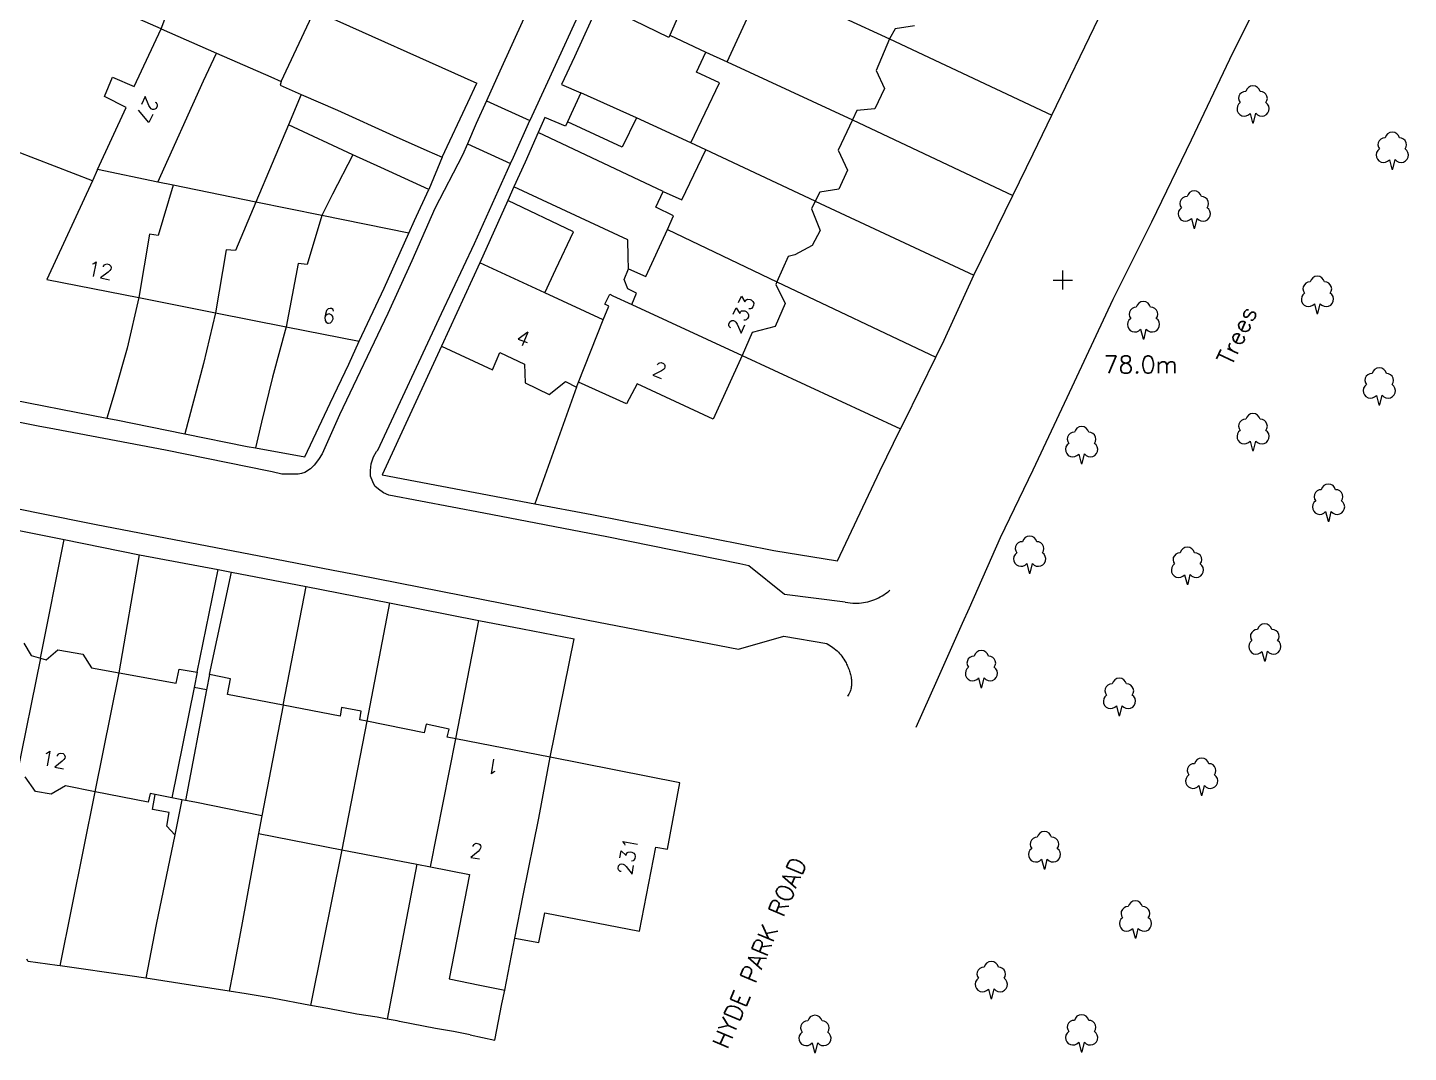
# Model space of a CAD drawing. Extents: x 427500 to 429848, y 434500 to 436505.
# Drawn here: x 428773.8 to 428885.4, y 435235.6 to 435318.5 of the extents above; entities that cross this region are included whole.
import ezdxf

# ---------------------------------------------------------------- set-up
doc = ezdxf.new("R2010")
doc.units = 0
doc.layers.add('LPTIP_Ex_Base', color=8, linetype='Continuous')
doc.styles.add('MtXpl_Romans', font='romans__.ttf')

msp = doc.modelspace()

# ---------------------------------------------------------------- linework, layer by layer
at = {"layer": 'LPTIP_Ex_Base', "color": 251, "true_color": 0x636466}
for p, q in [((428871, 435315.9), (428874.85, 435323.7)), ((428784.65, 435318.35), (428774.14, 435322.98)), ((428833.39, 435322.22), (428843.5, 435317.55)), ((428827.2, 435321.15), (428825.74, 435317.85)), ((428818.9, 435320.7), (428815.85, 435314.05)), ((428820, 435320.4), (428818.03, 435316.09)), ((428825.65, 435317.65), (428820, 435320.4)), ((428830.37, 435315.7), (428832.65, 435320.6)), ((428784.65, 435318.35), (428784.95, 435319.15)), ((428794.35, 435314.1), (428797.02, 435319.84)), ((428797.02, 435319.84), (428810.16, 435313.97)), ((428813.95, 435319.2), (428812, 435314.95)), ((428856.6, 435311.37), (428860.4, 435319.25)), ((428782.45, 435313.7), (428784.65, 435318.35)), ((428784.65, 435318.35), (428789.11, 435316.4)), ((428825.74, 435317.85), (428825.65, 435317.65)), ((428825.74, 435317.85), (428828.64, 435316.48)), ((428843.95, 435318.35), (428843.5, 435317.55)), ((428845.5, 435318.6), (428843.95, 435318.35)), ((428843.5, 435317.55), (428842.4, 435315)), ((428843.5, 435317.55), (428856.6, 435311.37)), ((428788.05, 435314.15), (428789.11, 435316.4)), ((428789.11, 435316.4), (428793.51, 435314.47)), ((428818.03, 435316.09), (428817, 435313.85)), ((428827.9, 435314.85), (428828.64, 435316.48)), ((428828.64, 435316.48), (428830.37, 435315.7)), ((428830.37, 435315.7), (428840.5, 435311)), ((428867.9, 435309.4), (428871, 435315.9)), ((428780.05, 435312.9), (428780.7, 435314.45)), ((428780.7, 435314.45), (428782.45, 435313.7)), ((428793.51, 435314.47), (428794.35, 435314.1)), ((428812, 435314.95), (428810.92, 435312.54)), ((428829.75, 435314), (428827.9, 435314.85)), ((428842.4, 435315), (428843.1, 435313.55)), ((428784.36, 435305.97), (428788.05, 435314.15)), ((428794.35, 435314.1), (428794.25, 435313.8)), ((428794.25, 435313.8), (428795.96, 435313.06)), ((428809.43, 435312.41), (428810.16, 435313.97)), ((428815.85, 435314.05), (428814.44, 435310.94)), ((428817, 435313.85), (428818.55, 435313.2)), ((428827.45, 435309.15), (428829.75, 435314)), ((428843.1, 435313.55), (428842.3, 435311.9)), ((428781.8, 435312), (428780.05, 435312.9)), ((428795.96, 435313.06), (428794.92, 435310.59)), ((428795.96, 435313.06), (428798.9, 435311.8)), ((428807.35, 435308), (428809.43, 435312.41)), ((428810.92, 435312.54), (428810.1, 435310.7)), ((428810.92, 435312.54), (428814.44, 435310.94)), ((428818.55, 435313.2), (428817.46, 435310.85)), ((428823.04, 435311.17), (428818.55, 435313.2)), ((428779.49, 435306.98), (428781.8, 435312)), ((428798.9, 435311.8), (428803.4, 435309.75)), ((428815.65, 435311.2), (428815.11, 435309.99)), ((428817.3, 435310.5), (428815.65, 435311.2)), ((428823.04, 435311.17), (428821.9, 435308.8)), ((428827.45, 435309.15), (428823.04, 435311.17)), ((428840.85, 435311.75), (428840.5, 435311)), ((428842.3, 435311.9), (428840.85, 435311.75)), ((428855.1, 435308.25), (428856.6, 435311.37)), ((428779.08, 435306.08), (428768.3, 435310.25)), ((428794.92, 435310.59), (428792.29, 435304.36)), ((428800.12, 435308.19), (428794.92, 435310.59)), ((428810.1, 435310.7), (428809.39, 435309.06)), ((428813.1, 435308), (428814.44, 435310.94)), ((428815.11, 435309.99), (428814.04, 435307.59)), ((428825.2, 435305.2), (428815.11, 435309.99)), ((428817.46, 435310.85), (428817.3, 435310.5)), ((428821.9, 435308.8), (428817.46, 435310.85)), ((428840.5, 435311), (428839.35, 435308.55)), ((428840.5, 435311), (428853.46, 435304.9)), ((428803.4, 435309.75), (428806.12, 435308.54)), ((428809.39, 435309.06), (428809, 435308.15)), ((428809.39, 435309.06), (428812.87, 435307.48)), ((428828.64, 435308.59), (428827.45, 435309.15)), ((428864.7, 435302.75), (428867.9, 435309.4)), ((428800.12, 435308.19), (428798.49, 435305)), ((428802.38, 435307.16), (428800.12, 435308.19)), ((428806.12, 435308.54), (428807.35, 435308)), ((428807.35, 435308), (428806.27, 435305.37)), ((428809, 435308.15), (428806.75, 435303.85)), ((428812.87, 435307.48), (428813.1, 435308)), ((428826.7, 435304.55), (428828.64, 435308.59)), ((428837.48, 435304.43), (428828.64, 435308.59)), ((428839.35, 435308.55), (428840.1, 435306.95)), ((428853.46, 435304.9), (428855.1, 435308.25)), ((428779.49, 435306.98), (428779.08, 435306.08)), ((428784.36, 435305.97), (428779.49, 435306.98)), ((428806.27, 435305.37), (428802.38, 435307.16)), ((428809.95, 435301), (428812.87, 435307.48)), ((428814.04, 435307.59), (428813.15, 435305.6)), ((428840.1, 435306.95), (428839.4, 435305.4)), ((428779.08, 435306.08), (428775.4, 435298.1)), ((428785.61, 435305.72), (428784.36, 435305.97)), ((428785.61, 435305.72), (428784.4, 435301.65)), ((428792.29, 435304.36), (428785.61, 435305.72)), ((428813.15, 435305.6), (428812.65, 435304.48)), ((428822.35, 435301.3), (428813.15, 435305.6)), ((428792.29, 435304.36), (428790.65, 435300.45)), ((428797.61, 435303.28), (428792.29, 435304.36)), ((428798.49, 435305), (428797.61, 435303.28)), ((428805.1, 435302.87), (428806.27, 435305.37)), ((428812.65, 435304.48), (428810.4, 435299.45)), ((428817.95, 435301.95), (428812.65, 435304.48)), ((428824.6, 435303.95), (428825.2, 435305.2)), ((428825.2, 435305.2), (428826.7, 435304.55)), ((428837.48, 435304.43), (428837.2, 435303.8)), ((428837.85, 435305.15), (428837.48, 435304.43)), ((428837.48, 435304.43), (428850.3, 435298.45)), ((428839.4, 435305.4), (428837.85, 435305.15)), ((428850.3, 435298.45), (428853.46, 435304.9)), ((428797.61, 435303.28), (428796.45, 435299.3)), ((428804.65, 435301.85), (428797.61, 435303.28)), ((428806.75, 435303.85), (428804.9, 435299.6)), ((428826.05, 435303.25), (428824.6, 435303.95)), ((428825.54, 435302.13), (428826.05, 435303.25)), ((428837.2, 435303.8), (428837.9, 435302.05)), ((428804.65, 435301.85), (428805.1, 435302.87)), ((428823.8, 435298.35), (428825.54, 435302.13)), ((428825.54, 435302.13), (428834.4, 435297.92)), ((428861.55, 435296.5), (428864.7, 435302.75)), ((428783.7, 435301.75), (428782.84, 435296.63)), ((428784.4, 435301.65), (428783.7, 435301.75)), ((428802.65, 435297.4), (428804.65, 435301.85)), ((428807.3, 435295.35), (428809.95, 435301)), ((428816.53, 435298.93), (428817.95, 435301.95)), ((428822.38, 435299.93), (428822.35, 435301.3)), ((428837.9, 435302.05), (428837.25, 435300.85)), ((428789.9, 435300.5), (428789.04, 435295.4)), ((428790.65, 435300.45), (428789.9, 435300.5)), ((428822.4, 435298.95), (428822.38, 435299.93)), ((428835.3, 435299.95), (428834.4, 435297.92)), ((428835.85, 435300.1), (428835.3, 435299.95)), ((428837.25, 435300.85), (428835.85, 435300.1)), ((428795.7, 435299.4), (428794.74, 435294.27)), ((428796.45, 435299.3), (428795.7, 435299.4)), ((428804.9, 435299.6), (428802.95, 435295.35)), ((428810.4, 435299.45), (428807.3, 435292.7)), ((428815.64, 435297.03), (428810.4, 435299.45)), ((428815.64, 435297.03), (428816.53, 435298.93)), ((428822.05, 435298.1), (428822.4, 435298.95)), ((428822.4, 435298.95), (428823.8, 435298.35)), ((428775.4, 435298.1), (428782.84, 435296.63)), ((428822.35, 435297.35), (428822.05, 435298.1)), ((428834.4, 435297.92), (428834.3, 435297.7)), ((428834.3, 435297.7), (428835.05, 435296.15)), ((428834.4, 435297.92), (428847.23, 435291.83)), ((428847.9, 435293.2), (428850.3, 435298.45)), ((428782.84, 435296.63), (428781.9, 435292.55)), ((428782.84, 435296.63), (428789.04, 435295.4)), ((428800.65, 435293.1), (428802.65, 435297.4)), ((428820.36, 435294.84), (428815.64, 435297.03)), ((428820.5, 435296.1), (428820.9, 435296.9)), ((428820.9, 435296.9), (428821.13, 435296.79)), ((428821.13, 435296.79), (428822.66, 435296.08)), ((428823.05, 435297), (428822.35, 435297.35)), ((428822.66, 435296.08), (428823.05, 435297)), ((428789.04, 435295.4), (428788.05, 435291.3)), ((428789.04, 435295.4), (428794.74, 435294.27)), ((428820.36, 435294.84), (428820.8, 435295.95)), ((428820.8, 435295.95), (428820.5, 435296.1)), ((428822.66, 435296.08), (428831.58, 435291.96)), ((428835.05, 435296.15), (428834.25, 435294.3)), ((428857.85, 435288.55), (428861.55, 435296.5)), ((428794.74, 435294.27), (428793.65, 435290.2)), ((428794.74, 435294.27), (428800.65, 435293.1)), ((428802.95, 435295.35), (428799.05, 435287.15)), ((428802.15, 435284.3), (428807.3, 435295.35)), ((428818.37, 435289.81), (428820.36, 435294.84)), ((428834.25, 435294.3), (428832.4, 435293.8)), ((428832.4, 435293.8), (428831.58, 435291.96)), ((428847.23, 435291.83), (428847.9, 435293.2)), ((428781.9, 435292.55), (428780.85, 435288.85)), ((428799.8, 435291.25), (428800.65, 435293.1)), ((428807.3, 435292.7), (428802.5, 435282.3)), ((428807.3, 435292.7), (428811.4, 435290.8)), ((428811.4, 435290.8), (428812, 435292.2)), ((428812, 435292.2), (428814, 435291.25)), ((428788.05, 435291.3), (428786.56, 435285.62)), ((428798.3, 435288.1), (428799.8, 435291.25)), ((428814, 435291.25), (428814.05, 435289.75)), ((428831.58, 435291.96), (428829.25, 435286.8)), ((428831.58, 435291.96), (428844.39, 435286.02)), ((428844.7, 435286.65), (428847.23, 435291.83)), ((428793.65, 435290.2), (428792.75, 435286.55)), ((428816, 435288.8), (428817.3, 435289.85)), ((428817.3, 435289.85), (428818.2, 435289.38)), ((428818.2, 435289.38), (428818.37, 435289.81)), ((428822.25, 435288.05), (428818.37, 435289.81)), ((428770.1, 435288.85), (428780.26, 435286.89)), ((428780.85, 435288.85), (428780.26, 435286.89)), ((428814.05, 435289.75), (428816, 435288.8)), ((428818.2, 435289.38), (428814.84, 435279.97)), ((428823.1, 435289.65), (428822.25, 435288.05)), ((428829.25, 435286.8), (428823.1, 435289.65)), ((428796.25, 435283.75), (428798.3, 435288.1)), ((428855.1, 435282.7), (428857.85, 435288.55)), ((428774.7, 435286.25), (428772.28, 435286.73)), ((428780.26, 435286.89), (428781, 435286.75)), ((428781, 435286.75), (428786.56, 435285.62)), ((428792.75, 435286.55), (428792.25, 435284.48)), ((428799.05, 435287.15), (428797.65, 435284)), ((428844.39, 435286.02), (428844.7, 435286.65)), ((428776.01, 435286), (428774.7, 435286.25)), ((428785, 435284.3), (428776.01, 435286)), ((428786.56, 435285.62), (428791.6, 435284.6)), ((428842.7, 435282.6), (428844.39, 435286.02)), ((428793.35, 435282.6), (428785, 435284.3)), ((428791.6, 435284.6), (428792.25, 435284.48)), ((428792.25, 435284.48), (428796.25, 435283.75)), ((428802.05, 435284.2), (428802.15, 435284.3)), ((428797.35, 435283.55), (428797, 435283.1)), ((428797.65, 435284), (428797.35, 435283.55)), ((428801.55, 435282.65), (428801.6, 435283.2)), ((428801.6, 435283.2), (428801.8, 435283.75)), ((428801.8, 435283.75), (428802.05, 435284.2)), ((428793.6, 435282.55), (428793.35, 435282.6)), ((428794.4, 435282.35), (428793.6, 435282.55)), ((428795.7, 435282.35), (428794.4, 435282.35)), ((428795.97, 435282.42), (428795.7, 435282.35)), ((428796.25, 435282.5), (428795.97, 435282.42)), ((428796.7, 435282.8), (428796.25, 435282.5)), ((428797, 435283.1), (428796.7, 435282.8)), ((428801.55, 435282.2), (428801.55, 435282.65)), ((428801.75, 435281.75), (428801.55, 435282.2)), ((428802.5, 435282.3), (428814.84, 435279.97)), ((428839.3, 435275.35), (428842.7, 435282.6)), ((428852.45, 435277.25), (428855.1, 435282.7)), ((428801.9, 435281.4), (428801.75, 435281.75)), ((428802.2, 435281.15), (428801.9, 435281.4)), ((428802.6, 435280.85), (428802.2, 435281.15)), ((428770.98, 435279.98), (428774.71, 435279.24)), ((428803.05, 435280.65), (428802.6, 435280.85)), ((428810.7, 435279.2), (428803.05, 435280.65)), ((428814.84, 435279.97), (428819.45, 435279.1)), ((428774.71, 435279.24), (428779.4, 435278.3)), ((428820.65, 435277.3), (428810.7, 435279.2)), ((428819.45, 435279.1), (428834.15, 435276.2)), ((428770.54, 435278.32), (428776.8, 435277.07)), ((428779.4, 435278.3), (428794.67, 435275.35)), ((428774.88, 435267.49), (428776.8, 435277.07)), ((428776.8, 435277.07), (428782.9, 435275.85)), ((428831.4, 435275.1), (428820.65, 435277.3)), ((428849.95, 435271.55), (428852.45, 435277.25)), ((428781.26, 435266.29), (428782.9, 435275.85)), ((428782.9, 435275.85), (428789.25, 435274.64)), ((428794.67, 435275.35), (428798.55, 435274.6)), ((428834.15, 435276.2), (428839.3, 435275.35)), ((428787.55, 435266.35), (428789.25, 435274.64)), ((428788.55, 435266.15), (428790.32, 435274.43)), ((428789.25, 435274.64), (428790.32, 435274.43)), ((428790.32, 435274.43), (428796.37, 435273.27)), ((428798.55, 435274.6), (428800.4, 435274.24)), ((428800.4, 435274.24), (428819.15, 435270.55)), ((428832.12, 435274.96), (428831.4, 435275.1)), ((428835.02, 435272.62), (428832.12, 435274.96)), ((428794.5, 435263.69), (428796.37, 435273.27)), ((428796.37, 435273.27), (428803.1, 435271.95)), ((428839.92, 435272.02), (428835.02, 435272.62)), ((428839.92, 435272.02), (428840.54, 435271.94)), ((428841.05, 435271.94), (428841.22, 435271.96)), ((428841.22, 435271.96), (428841.39, 435271.98)), ((428841.39, 435271.98), (428841.56, 435272.01)), ((428841.56, 435272.01), (428841.73, 435272.05)), ((428841.73, 435272.05), (428841.89, 435272.09)), ((428841.89, 435272.09), (428842.06, 435272.14)), ((428842.06, 435272.14), (428842.22, 435272.19)), ((428842.22, 435272.19), (428842.43, 435272.28)), ((428842.43, 435272.28), (428842.59, 435272.35)), ((428842.59, 435272.35), (428842.74, 435272.43)), ((428842.74, 435272.43), (428842.89, 435272.51)), ((428842.89, 435272.51), (428843.03, 435272.61)), ((428843.03, 435272.61), (428843.17, 435272.7)), ((428843.17, 435272.7), (428843.31, 435272.8)), ((428843.31, 435272.8), (428843.44, 435272.91)), ((428843.44, 435272.91), (428843.51, 435272.98)), ((428803.1, 435271.95), (428801.25, 435262.39)), ((428803.1, 435271.95), (428810.3, 435270.54)), ((428840.54, 435271.94), (428840.71, 435271.93)), ((428840.71, 435271.93), (428840.88, 435271.93)), ((428840.88, 435271.93), (428841.05, 435271.94)), ((428849.4, 435270.32), (428849.95, 435271.55)), ((428808.45, 435260.96), (428810.3, 435270.54)), ((428810.3, 435270.54), (428813.85, 435269.85)), ((428813.85, 435269.85), (428818, 435269.05)), ((428819.15, 435270.55), (428831.29, 435268.22)), ((428847.35, 435265.7), (428849.4, 435270.32)), ((428773.55, 435268.7), (428774.15, 435267.7)), ((428816.07, 435259.48), (428818, 435269.05)), ((428831.29, 435268.22), (428834.95, 435269.25)), ((428834.95, 435269.25), (428838.42, 435268.66)), ((428838.42, 435268.66), (428838.54, 435268.6)), ((428774.15, 435267.7), (428774.88, 435267.49)), ((428775.35, 435267.35), (428776.3, 435268.15)), ((428776.3, 435268.15), (428778.3, 435267.8)), ((428778.3, 435267.8), (428779, 435266.7)), ((428838.54, 435268.6), (428838.55, 435268.59)), ((428838.55, 435268.59), (428838.68, 435268.52)), ((428838.68, 435268.52), (428838.8, 435268.44)), ((428838.8, 435268.44), (428838.92, 435268.35)), ((428838.92, 435268.35), (428839.03, 435268.27)), ((428839.03, 435268.27), (428839.15, 435268.17)), ((428839.15, 435268.17), (428839.25, 435268.07)), ((428839.25, 435268.07), (428839.36, 435267.97)), ((428839.36, 435267.97), (428839.46, 435267.86)), ((428839.46, 435267.86), (428839.55, 435267.75)), ((428839.55, 435267.75), (428839.64, 435267.64)), ((428839.64, 435267.64), (428839.73, 435267.52)), ((428839.73, 435267.52), (428839.81, 435267.4)), ((428774.88, 435267.49), (428772.98, 435258.05)), ((428774.88, 435267.49), (428775.35, 435267.35)), ((428779, 435266.7), (428781.26, 435266.29)), ((428785.85, 435265.45), (428786.1, 435266.6)), ((428786.1, 435266.6), (428787.55, 435266.35)), ((428839.81, 435267.4), (428839.89, 435267.27)), ((428839.89, 435267.27), (428839.98, 435267.1)), ((428839.98, 435267.1), (428840.02, 435267.01)), ((428840.02, 435267.01), (428840.07, 435266.92)), ((428840.07, 435266.92), (428840.11, 435266.83)), ((428840.11, 435266.83), (428840.15, 435266.73)), ((428840.15, 435266.73), (428840.19, 435266.64)), ((428840.19, 435266.64), (428840.22, 435266.54)), ((428840.22, 435266.54), (428840.25, 435266.44)), ((428840.25, 435266.44), (428840.28, 435266.35)), ((428779.3, 435256.68), (428781.26, 435266.29)), ((428781.26, 435266.29), (428785.85, 435265.45)), ((428787.55, 435266.35), (428787.3, 435265.1)), ((428788.55, 435266.15), (428788.31, 435264.91)), ((428790.25, 435265.8), (428788.55, 435266.15)), ((428790, 435264.55), (428790.25, 435265.8)), ((428840.28, 435266.35), (428840.31, 435266.25)), ((428840.31, 435266.25), (428840.34, 435266.15)), ((428840.34, 435266.15), (428840.36, 435266.05)), ((428840.36, 435266.05), (428840.38, 435265.95)), ((428840.38, 435265.95), (428840.39, 435265.85)), ((428840.39, 435265.85), (428840.41, 435265.76)), ((428840.41, 435265.76), (428840.41, 435265.66)), ((428840.41, 435265.66), (428840.42, 435265.56)), ((428840.42, 435265.36), (428840.41, 435265.26)), ((428840.42, 435265.56), (428840.42, 435265.46)), ((428840.42, 435265.46), (428840.42, 435265.36)), ((428845.65, 435261.9), (428847.35, 435265.7)), ((428787.3, 435265.1), (428785.5, 435256.2)), ((428788.31, 435264.91), (428786.61, 435255.98)), ((428788.31, 435264.91), (428787.3, 435265.1)), ((428794.5, 435263.69), (428790, 435264.55)), ((428840.16, 435264.49), (428840.11, 435264.41)), ((428840.11, 435264.41), (428840.11, 435264.4)), ((428840.21, 435264.58), (428840.16, 435264.49)), ((428840.25, 435264.67), (428840.21, 435264.58)), ((428840.3, 435264.79), (428840.25, 435264.67)), ((428840.33, 435264.88), (428840.3, 435264.79)), ((428840.36, 435264.97), (428840.33, 435264.88)), ((428840.38, 435265.07), (428840.36, 435264.97)), ((428840.4, 435265.17), (428840.38, 435265.07)), ((428840.41, 435265.26), (428840.4, 435265.17)), ((428794.5, 435263.69), (428792.78, 435254.74)), ((428799.1, 435262.8), (428794.5, 435263.69)), ((428799.2, 435263.5), (428799.1, 435262.8)), ((428800.8, 435263.2), (428799.2, 435263.5)), ((428800.7, 435262.5), (428800.8, 435263.2)), ((428801.25, 435262.39), (428799.25, 435251.99)), ((428801.25, 435262.39), (428800.7, 435262.5)), ((428805.9, 435261.45), (428801.25, 435262.39)), ((428806.05, 435262.15), (428805.9, 435261.45)), ((428807.9, 435261.75), (428806.05, 435262.15)), ((428806.39, 435250.61), (428808.45, 435260.96)), ((428807.75, 435261.1), (428807.9, 435261.75)), ((428808.45, 435260.96), (428807.75, 435261.1)), ((428816.07, 435259.48), (428808.45, 435260.96)), ((428815.15, 435254.55), (428816.07, 435259.48)), ((428826.55, 435257.4), (428816.07, 435259.48)), ((428774.5, 435256.7), (428773.65, 435257.9)), ((428775.75, 435256.5), (428774.5, 435256.7)), ((428776.9, 435257.15), (428775.75, 435256.5)), ((428776.49, 435242.61), (428779.3, 435256.68)), ((428779.3, 435256.68), (428776.9, 435257.15)), ((428783.6, 435255.85), (428779.3, 435256.68)), ((428783.75, 435256.55), (428783.6, 435255.85)), ((428784.15, 435256.47), (428783.75, 435256.55)), ((428783.95, 435255.25), (428784.15, 435256.47)), ((428785.5, 435256.2), (428784.15, 435256.47)), ((428825.55, 435252.05), (428826.55, 435257.4)), ((428785.3, 435255), (428783.95, 435255.25)), ((428786.31, 435256.04), (428785.5, 435256.2)), ((428786.31, 435256.04), (428785.75, 435253.2)), ((428786.61, 435255.98), (428786.31, 435256.04)), ((428787.35, 435255.83), (428786.61, 435255.98)), ((428792.78, 435254.74), (428787.35, 435255.83)), ((428785.1, 435253.9), (428785.3, 435255)), ((428792.78, 435254.74), (428792.5, 435253.3)), ((428813.9, 435248.3), (428815.15, 435254.55)), ((428785.75, 435253.2), (428784.25, 435245.95)), ((428785.75, 435253.2), (428785.1, 435253.9)), ((428792.5, 435253.3), (428791.13, 435245.8)), ((428792.5, 435253.3), (428799.25, 435251.99)), ((428799.25, 435251.99), (428797.68, 435244.23)), ((428799.25, 435251.99), (428805.29, 435250.82)), ((428823.3, 435245.4), (428824.6, 435252.2)), ((428824.6, 435252.2), (428825.55, 435252.05)), ((428805.29, 435250.82), (428802.89, 435238.3)), ((428805.29, 435250.82), (428806.39, 435250.61)), ((428806.39, 435250.61), (428809.55, 435250)), ((428809.55, 435250), (428807.9, 435241.55)), ((428813.22, 435244.85), (428813.9, 435248.3)), ((428815.15, 435244.5), (428815.65, 435246.9)), ((428815.65, 435246.9), (428823.3, 435245.4)), ((428784.25, 435245.95), (428783.4, 435241.6)), ((428791.13, 435245.8), (428790.42, 435242.06)), ((428797.68, 435244.23), (428796.7, 435239.41)), ((428812.4, 435240.65), (428813.22, 435244.85)), ((428813.22, 435244.85), (428815.15, 435244.5)), ((428773.9, 435242.95), (428773.8, 435243.15)), ((428776.25, 435242.65), (428773.9, 435242.95)), ((428776.49, 435242.61), (428776.25, 435242.65)), ((428782.1, 435241.8), (428776.49, 435242.61)), ((428790.42, 435242.06), (428790.14, 435240.56)), ((428783.4, 435241.6), (428782.1, 435241.8)), ((428787, 435241.05), (428783.4, 435241.6)), ((428790.14, 435240.56), (428787, 435241.05)), ((428807.9, 435241.55), (428810.4, 435241.05)), ((428810.4, 435241.05), (428812.4, 435240.65)), ((428791.5, 435240.35), (428790.14, 435240.56)), ((428793.6, 435240), (428791.5, 435240.35)), ((428796.7, 435239.41), (428793.6, 435240)), ((428812.18, 435239.55), (428812.4, 435240.65)), ((428798.1, 435239.15), (428796.7, 435239.41)), ((428800.45, 435238.7), (428798.1, 435239.15)), ((428802.1, 435238.45), (428800.45, 435238.7)), ((428811.6, 435236.59), (428812.18, 435239.55)), ((428802.89, 435238.3), (428802.1, 435238.45)), ((428803.7, 435238.15), (428802.89, 435238.3)), ((428803.9, 435238.11), (428803.7, 435238.15)), ((428806.8, 435237.55), (428803.9, 435238.11)), ((428808.25, 435237.3), (428806.8, 435237.55)), ((428809.62, 435237.03), (428808.25, 435237.3)), ((428809.62, 435237.03), (428811.6, 435236.59))]:
    msp.add_line(p, q, dxfattribs=at)
for points in [[(428871.83, 435312.4), (428871.69, 435312.27), (428871.6, 435312.11), (428871.57, 435311.92), (428871.59, 435311.74), (428871.67, 435311.57), (428871.79, 435311.43), (428871.96, 435311.34), (428872.14, 435311.31), (428872.32, 435311.33), (428872.49, 435311.41), (428872.63, 435311.53), (428872.63, 435311.53), (428872.83, 435310.76), (428872.91, 435310.76), (428873.09, 435311.54), (428873.09, 435311.54), (428873.23, 435311.41), (428873.4, 435311.33), (428873.59, 435311.31), (428873.77, 435311.34), (428873.94, 435311.43), (428874.06, 435311.57), (428874.14, 435311.74), (428874.17, 435311.93), (428874.13, 435312.11), (428874.04, 435312.28), (428873.9, 435312.4), (428873.99, 435312.56), (428874.02, 435312.74), (428873.99, 435312.91), (428873.91, 435313.08), (428873.78, 435313.2), (428873.62, 435313.28), (428873.44, 435313.3), (428873.44, 435313.3), (428873.36, 435313.48), (428873.23, 435313.63), (428873.06, 435313.73), (428872.86, 435313.76), (428872.66, 435313.73), (428872.49, 435313.63), (428872.36, 435313.48), (428872.28, 435313.3), (428872.1, 435313.28), (428871.94, 435313.2), (428871.81, 435313.07), (428871.72, 435312.91), (428871.7, 435312.73), (428871.74, 435312.55), (428871.83, 435312.4)], [(428883.08, 435308.65), (428882.94, 435308.52), (428882.85, 435308.36), (428882.82, 435308.17), (428882.84, 435307.99), (428882.92, 435307.82), (428883.04, 435307.68), (428883.21, 435307.59), (428883.39, 435307.56), (428883.57, 435307.58), (428883.74, 435307.66), (428883.88, 435307.78), (428883.88, 435307.78), (428884.08, 435307.01), (428884.16, 435307.01), (428884.34, 435307.79), (428884.34, 435307.79), (428884.48, 435307.66), (428884.65, 435307.58), (428884.84, 435307.56), (428885.02, 435307.59), (428885.19, 435307.68), (428885.31, 435307.82), (428885.39, 435307.99), (428885.42, 435308.18), (428885.38, 435308.36), (428885.29, 435308.53), (428885.15, 435308.65), (428885.24, 435308.81), (428885.27, 435308.99), (428885.24, 435309.16), (428885.16, 435309.33), (428885.03, 435309.45), (428884.87, 435309.53), (428884.69, 435309.55), (428884.69, 435309.55), (428884.61, 435309.73), (428884.48, 435309.88), (428884.31, 435309.98), (428884.11, 435310.01), (428883.91, 435309.98), (428883.74, 435309.88), (428883.61, 435309.73), (428883.53, 435309.55), (428883.35, 435309.53), (428883.19, 435309.45), (428883.06, 435309.32), (428882.97, 435309.16), (428882.95, 435308.98), (428882.99, 435308.8), (428883.08, 435308.65)], [(428867.08, 435303.9), (428866.94, 435303.77), (428866.85, 435303.61), (428866.82, 435303.42), (428866.84, 435303.24), (428866.92, 435303.07), (428867.04, 435302.93), (428867.21, 435302.84), (428867.39, 435302.81), (428867.57, 435302.83), (428867.74, 435302.91), (428867.88, 435303.03), (428867.88, 435303.03), (428868.08, 435302.26), (428868.16, 435302.26), (428868.34, 435303.04), (428868.34, 435303.04), (428868.48, 435302.91), (428868.65, 435302.83), (428868.84, 435302.81), (428869.02, 435302.84), (428869.19, 435302.93), (428869.31, 435303.07), (428869.39, 435303.24), (428869.42, 435303.43), (428869.38, 435303.61), (428869.29, 435303.78), (428869.15, 435303.9), (428869.24, 435304.06), (428869.27, 435304.24), (428869.24, 435304.41), (428869.16, 435304.58), (428869.03, 435304.7), (428868.87, 435304.78), (428868.69, 435304.8), (428868.69, 435304.8), (428868.61, 435304.98), (428868.48, 435305.13), (428868.31, 435305.23), (428868.11, 435305.26), (428867.91, 435305.23), (428867.74, 435305.13), (428867.61, 435304.98), (428867.53, 435304.8), (428867.35, 435304.78), (428867.19, 435304.7), (428867.06, 435304.57), (428866.97, 435304.41), (428866.95, 435304.23), (428866.99, 435304.05), (428867.08, 435303.9)], [(428857.5, 435297.28), (428857.5, 435298.83)], [(428856.72, 435298.05), (428858.28, 435298.05)], [(428877.03, 435297), (428876.89, 435296.87), (428876.8, 435296.71), (428876.77, 435296.52), (428876.79, 435296.34), (428876.87, 435296.17), (428876.99, 435296.03), (428877.16, 435295.94), (428877.34, 435295.91), (428877.52, 435295.93), (428877.69, 435296.01), (428877.83, 435296.13), (428877.83, 435296.14), (428878.03, 435295.36), (428878.11, 435295.36), (428878.29, 435296.14), (428878.29, 435296.14), (428878.43, 435296.01), (428878.6, 435295.93), (428878.78, 435295.91), (428878.97, 435295.94), (428879.14, 435296.03), (428879.26, 435296.17), (428879.34, 435296.34), (428879.37, 435296.53), (428879.33, 435296.71), (428879.24, 435296.88), (428879.1, 435297), (428879.19, 435297.16), (428879.22, 435297.34), (428879.19, 435297.52), (428879.11, 435297.67), (428878.98, 435297.8), (428878.82, 435297.88), (428878.64, 435297.9), (428878.64, 435297.9), (428878.56, 435298.08), (428878.43, 435298.23), (428878.26, 435298.33), (428878.06, 435298.36), (428877.86, 435298.33), (428877.69, 435298.23), (428877.56, 435298.08), (428877.48, 435297.9), (428877.3, 435297.88), (428877.14, 435297.8), (428877.01, 435297.67), (428876.92, 435297.51), (428876.9, 435297.33), (428876.94, 435297.15), (428877.03, 435297)], [(428862.98, 435294.95), (428862.84, 435294.82), (428862.75, 435294.66), (428862.72, 435294.47), (428862.74, 435294.29), (428862.82, 435294.12), (428862.94, 435293.98), (428863.11, 435293.89), (428863.29, 435293.86), (428863.47, 435293.88), (428863.64, 435293.96), (428863.78, 435294.08), (428863.78, 435294.09), (428863.98, 435293.31), (428864.06, 435293.31), (428864.24, 435294.09), (428864.24, 435294.09), (428864.38, 435293.96), (428864.55, 435293.88), (428864.73, 435293.86), (428864.92, 435293.89), (428865.09, 435293.98), (428865.21, 435294.12), (428865.29, 435294.29), (428865.32, 435294.48), (428865.28, 435294.66), (428865.19, 435294.83), (428865.05, 435294.95), (428865.14, 435295.11), (428865.17, 435295.29), (428865.14, 435295.47), (428865.06, 435295.62), (428864.93, 435295.75), (428864.77, 435295.83), (428864.59, 435295.85), (428864.59, 435295.85), (428864.51, 435296.03), (428864.38, 435296.18), (428864.21, 435296.28), (428864.01, 435296.31), (428863.81, 435296.28), (428863.64, 435296.18), (428863.51, 435296.03), (428863.43, 435295.85), (428863.25, 435295.83), (428863.09, 435295.75), (428862.96, 435295.62), (428862.88, 435295.46), (428862.85, 435295.28), (428862.89, 435295.1), (428862.98, 435294.95)], [(428882.03, 435289.6), (428881.89, 435289.47), (428881.8, 435289.31), (428881.77, 435289.12), (428881.79, 435288.94), (428881.87, 435288.77), (428881.99, 435288.63), (428882.16, 435288.54), (428882.34, 435288.51), (428882.52, 435288.53), (428882.69, 435288.61), (428882.83, 435288.73), (428882.83, 435288.73), (428883.03, 435287.96), (428883.11, 435287.96), (428883.29, 435288.74), (428883.29, 435288.74), (428883.43, 435288.61), (428883.6, 435288.53), (428883.78, 435288.51), (428883.97, 435288.54), (428884.14, 435288.63), (428884.26, 435288.77), (428884.34, 435288.94), (428884.37, 435289.13), (428884.33, 435289.31), (428884.24, 435289.47), (428884.1, 435289.6), (428884.19, 435289.76), (428884.22, 435289.94), (428884.19, 435290.11), (428884.11, 435290.28), (428883.98, 435290.4), (428883.82, 435290.48), (428883.64, 435290.5), (428883.64, 435290.5), (428883.56, 435290.68), (428883.43, 435290.83), (428883.26, 435290.93), (428883.06, 435290.96), (428882.86, 435290.93), (428882.69, 435290.83), (428882.56, 435290.68), (428882.48, 435290.5), (428882.3, 435290.48), (428882.14, 435290.4), (428882.01, 435290.27), (428881.92, 435290.11), (428881.9, 435289.93), (428881.94, 435289.75), (428882.03, 435289.6)], [(428871.83, 435285.9), (428871.69, 435285.77), (428871.6, 435285.61), (428871.57, 435285.42), (428871.59, 435285.24), (428871.67, 435285.07), (428871.79, 435284.93), (428871.96, 435284.84), (428872.14, 435284.81), (428872.32, 435284.83), (428872.49, 435284.91), (428872.63, 435285.03), (428872.63, 435285.03), (428872.83, 435284.26), (428872.91, 435284.26), (428873.09, 435285.04), (428873.09, 435285.04), (428873.23, 435284.91), (428873.4, 435284.83), (428873.59, 435284.81), (428873.77, 435284.84), (428873.94, 435284.93), (428874.06, 435285.07), (428874.14, 435285.24), (428874.17, 435285.43), (428874.13, 435285.61), (428874.04, 435285.78), (428873.9, 435285.9), (428873.99, 435286.06), (428874.02, 435286.24), (428873.99, 435286.41), (428873.91, 435286.58), (428873.78, 435286.7), (428873.62, 435286.78), (428873.44, 435286.8), (428873.44, 435286.8), (428873.36, 435286.98), (428873.23, 435287.13), (428873.06, 435287.23), (428872.86, 435287.26), (428872.66, 435287.23), (428872.49, 435287.13), (428872.36, 435286.98), (428872.28, 435286.8), (428872.1, 435286.78), (428871.94, 435286.7), (428871.81, 435286.57), (428871.72, 435286.41), (428871.7, 435286.23), (428871.74, 435286.05), (428871.83, 435285.9)], [(428857.98, 435284.85), (428857.84, 435284.72), (428857.75, 435284.56), (428857.72, 435284.37), (428857.74, 435284.19), (428857.82, 435284.02), (428857.94, 435283.88), (428858.11, 435283.79), (428858.29, 435283.76), (428858.47, 435283.78), (428858.64, 435283.86), (428858.78, 435283.98), (428858.78, 435283.98), (428858.98, 435283.21), (428859.06, 435283.21), (428859.24, 435283.99), (428859.24, 435283.99), (428859.38, 435283.86), (428859.55, 435283.78), (428859.73, 435283.76), (428859.92, 435283.79), (428860.09, 435283.88), (428860.21, 435284.02), (428860.29, 435284.19), (428860.32, 435284.38), (428860.28, 435284.56), (428860.19, 435284.72), (428860.05, 435284.85), (428860.14, 435285.01), (428860.17, 435285.19), (428860.14, 435285.36), (428860.06, 435285.53), (428859.93, 435285.65), (428859.77, 435285.73), (428859.59, 435285.75), (428859.59, 435285.75), (428859.51, 435285.93), (428859.38, 435286.08), (428859.21, 435286.18), (428859.01, 435286.21), (428858.81, 435286.18), (428858.64, 435286.08), (428858.51, 435285.93), (428858.43, 435285.75), (428858.25, 435285.73), (428858.09, 435285.65), (428857.96, 435285.52), (428857.88, 435285.36), (428857.85, 435285.18), (428857.89, 435285), (428857.98, 435284.85)], [(428877.93, 435280.2), (428877.79, 435280.07), (428877.7, 435279.91), (428877.67, 435279.72), (428877.69, 435279.54), (428877.77, 435279.37), (428877.89, 435279.23), (428878.06, 435279.14), (428878.24, 435279.11), (428878.42, 435279.13), (428878.59, 435279.21), (428878.73, 435279.33), (428878.73, 435279.34), (428878.93, 435278.56), (428879.01, 435278.56), (428879.19, 435279.34), (428879.19, 435279.34), (428879.33, 435279.21), (428879.5, 435279.13), (428879.68, 435279.11), (428879.87, 435279.14), (428880.04, 435279.23), (428880.16, 435279.37), (428880.24, 435279.54), (428880.27, 435279.73), (428880.23, 435279.91), (428880.14, 435280.08), (428880, 435280.2), (428880.09, 435280.36), (428880.12, 435280.54), (428880.09, 435280.72), (428880.01, 435280.88), (428879.88, 435281), (428879.72, 435281.08), (428879.54, 435281.1), (428879.54, 435281.1), (428879.46, 435281.28), (428879.33, 435281.43), (428879.16, 435281.53), (428878.96, 435281.56), (428878.76, 435281.53), (428878.59, 435281.43), (428878.46, 435281.28), (428878.38, 435281.1), (428878.2, 435281.08), (428878.04, 435281), (428877.91, 435280.87), (428877.83, 435280.71), (428877.8, 435280.53), (428877.84, 435280.35), (428877.93, 435280.2)], [(428853.78, 435276), (428853.64, 435275.87), (428853.55, 435275.71), (428853.52, 435275.52), (428853.54, 435275.34), (428853.62, 435275.17), (428853.74, 435275.03), (428853.91, 435274.94), (428854.09, 435274.91), (428854.27, 435274.93), (428854.44, 435275.01), (428854.58, 435275.13), (428854.58, 435275.14), (428854.78, 435274.36), (428854.86, 435274.36), (428855.04, 435275.14), (428855.04, 435275.14), (428855.18, 435275.01), (428855.35, 435274.93), (428855.53, 435274.91), (428855.72, 435274.94), (428855.89, 435275.03), (428856.01, 435275.17), (428856.09, 435275.34), (428856.12, 435275.53), (428856.08, 435275.71), (428855.99, 435275.88), (428855.85, 435276), (428855.94, 435276.16), (428855.97, 435276.34), (428855.94, 435276.52), (428855.86, 435276.67), (428855.73, 435276.8), (428855.57, 435276.88), (428855.39, 435276.9), (428855.39, 435276.9), (428855.31, 435277.08), (428855.18, 435277.23), (428855.01, 435277.33), (428854.81, 435277.36), (428854.61, 435277.33), (428854.44, 435277.23), (428854.31, 435277.08), (428854.23, 435276.9), (428854.05, 435276.88), (428853.89, 435276.8), (428853.76, 435276.67), (428853.67, 435276.51), (428853.65, 435276.33), (428853.69, 435276.15), (428853.78, 435276)], [(428866.53, 435275.1), (428866.39, 435274.97), (428866.3, 435274.81), (428866.27, 435274.62), (428866.29, 435274.44), (428866.37, 435274.27), (428866.49, 435274.13), (428866.66, 435274.04), (428866.84, 435274.01), (428867.02, 435274.03), (428867.19, 435274.11), (428867.33, 435274.23), (428867.33, 435274.23), (428867.53, 435273.46), (428867.61, 435273.46), (428867.79, 435274.24), (428867.79, 435274.24), (428867.93, 435274.11), (428868.1, 435274.03), (428868.28, 435274.01), (428868.47, 435274.04), (428868.64, 435274.13), (428868.76, 435274.27), (428868.84, 435274.44), (428868.87, 435274.63), (428868.83, 435274.81), (428868.74, 435274.97), (428868.6, 435275.1), (428868.69, 435275.26), (428868.72, 435275.44), (428868.69, 435275.61), (428868.61, 435275.78), (428868.48, 435275.9), (428868.32, 435275.98), (428868.14, 435276), (428868.14, 435276), (428868.06, 435276.18), (428867.93, 435276.33), (428867.76, 435276.43), (428867.56, 435276.46), (428867.36, 435276.43), (428867.19, 435276.33), (428867.06, 435276.18), (428866.98, 435276), (428866.8, 435275.98), (428866.64, 435275.9), (428866.51, 435275.77), (428866.42, 435275.61), (428866.4, 435275.43), (428866.44, 435275.25), (428866.53, 435275.1)], [(428872.78, 435268.9), (428872.64, 435268.77), (428872.55, 435268.61), (428872.52, 435268.42), (428872.54, 435268.24), (428872.62, 435268.07), (428872.74, 435267.93), (428872.91, 435267.84), (428873.09, 435267.81), (428873.27, 435267.83), (428873.44, 435267.91), (428873.58, 435268.03), (428873.58, 435268.03), (428873.78, 435267.26), (428873.86, 435267.26), (428874.04, 435268.04), (428874.04, 435268.04), (428874.18, 435267.91), (428874.35, 435267.83), (428874.53, 435267.81), (428874.72, 435267.84), (428874.89, 435267.93), (428875.01, 435268.07), (428875.09, 435268.24), (428875.12, 435268.43), (428875.08, 435268.61), (428874.99, 435268.78), (428874.85, 435268.9), (428874.94, 435269.06), (428874.97, 435269.24), (428874.94, 435269.41), (428874.86, 435269.58), (428874.73, 435269.7), (428874.57, 435269.78), (428874.39, 435269.8), (428874.39, 435269.8), (428874.31, 435269.98), (428874.18, 435270.13), (428874.01, 435270.23), (428873.81, 435270.26), (428873.61, 435270.23), (428873.44, 435270.13), (428873.31, 435269.98), (428873.23, 435269.8), (428873.05, 435269.78), (428872.89, 435269.7), (428872.76, 435269.57), (428872.67, 435269.41), (428872.65, 435269.23), (428872.69, 435269.05), (428872.78, 435268.9)], [(428849.88, 435266.75), (428849.74, 435266.62), (428849.65, 435266.46), (428849.62, 435266.27), (428849.64, 435266.09), (428849.72, 435265.92), (428849.84, 435265.78), (428850.01, 435265.69), (428850.19, 435265.66), (428850.37, 435265.68), (428850.54, 435265.76), (428850.68, 435265.88), (428850.68, 435265.89), (428850.88, 435265.11), (428850.96, 435265.11), (428851.14, 435265.89), (428851.14, 435265.89), (428851.28, 435265.76), (428851.45, 435265.68), (428851.64, 435265.66), (428851.82, 435265.69), (428851.99, 435265.78), (428852.11, 435265.92), (428852.19, 435266.09), (428852.22, 435266.28), (428852.18, 435266.46), (428852.09, 435266.62), (428851.95, 435266.75), (428852.04, 435266.91), (428852.07, 435267.09), (428852.04, 435267.27), (428851.96, 435267.42), (428851.83, 435267.55), (428851.67, 435267.63), (428851.49, 435267.65), (428851.49, 435267.65), (428851.41, 435267.83), (428851.28, 435267.98), (428851.11, 435268.08), (428850.91, 435268.11), (428850.71, 435268.08), (428850.54, 435267.98), (428850.41, 435267.83), (428850.33, 435267.65), (428850.15, 435267.63), (428849.99, 435267.55), (428849.86, 435267.42), (428849.78, 435267.26), (428849.75, 435267.08), (428849.79, 435266.9), (428849.88, 435266.75)], [(428861.03, 435264.5), (428860.89, 435264.37), (428860.8, 435264.21), (428860.77, 435264.02), (428860.79, 435263.84), (428860.87, 435263.67), (428860.99, 435263.53), (428861.16, 435263.44), (428861.34, 435263.41), (428861.52, 435263.43), (428861.69, 435263.51), (428861.83, 435263.63), (428861.83, 435263.64), (428862.03, 435262.86), (428862.11, 435262.86), (428862.29, 435263.64), (428862.29, 435263.64), (428862.43, 435263.51), (428862.6, 435263.43), (428862.78, 435263.41), (428862.97, 435263.44), (428863.14, 435263.53), (428863.26, 435263.67), (428863.34, 435263.84), (428863.37, 435264.03), (428863.33, 435264.21), (428863.24, 435264.38), (428863.1, 435264.5), (428863.19, 435264.66), (428863.22, 435264.84), (428863.19, 435265.02), (428863.11, 435265.17), (428862.98, 435265.3), (428862.82, 435265.38), (428862.64, 435265.4), (428862.64, 435265.4), (428862.56, 435265.58), (428862.43, 435265.73), (428862.26, 435265.83), (428862.06, 435265.86), (428861.86, 435265.83), (428861.69, 435265.73), (428861.56, 435265.58), (428861.48, 435265.4), (428861.3, 435265.38), (428861.14, 435265.3), (428861.01, 435265.17), (428860.92, 435265.01), (428860.9, 435264.83), (428860.94, 435264.65), (428861.03, 435264.5)], [(428867.68, 435258.05), (428867.54, 435257.92), (428867.45, 435257.76), (428867.42, 435257.57), (428867.44, 435257.39), (428867.52, 435257.22), (428867.64, 435257.08), (428867.81, 435256.99), (428867.99, 435256.96), (428868.17, 435256.98), (428868.34, 435257.06), (428868.48, 435257.18), (428868.48, 435257.18), (428868.68, 435256.41), (428868.76, 435256.41), (428868.94, 435257.19), (428868.94, 435257.19), (428869.08, 435257.06), (428869.25, 435256.98), (428869.43, 435256.96), (428869.62, 435256.99), (428869.79, 435257.08), (428869.91, 435257.22), (428869.99, 435257.39), (428870.02, 435257.58), (428869.98, 435257.76), (428869.89, 435257.92), (428869.75, 435258.05), (428869.84, 435258.21), (428869.87, 435258.39), (428869.84, 435258.57), (428869.76, 435258.72), (428869.63, 435258.85), (428869.47, 435258.93), (428869.29, 435258.95), (428869.29, 435258.95), (428869.21, 435259.13), (428869.08, 435259.28), (428868.91, 435259.38), (428868.71, 435259.41), (428868.51, 435259.38), (428868.34, 435259.28), (428868.21, 435259.13), (428868.13, 435258.95), (428867.95, 435258.93), (428867.79, 435258.85), (428867.66, 435258.72), (428867.58, 435258.56), (428867.55, 435258.38), (428867.59, 435258.2), (428867.68, 435258.05)], [(428854.98, 435252.1), (428854.84, 435251.97), (428854.75, 435251.81), (428854.72, 435251.62), (428854.74, 435251.44), (428854.82, 435251.27), (428854.94, 435251.13), (428855.11, 435251.04), (428855.29, 435251.01), (428855.47, 435251.03), (428855.64, 435251.11), (428855.78, 435251.23), (428855.78, 435251.23), (428855.98, 435250.46), (428856.06, 435250.46), (428856.24, 435251.24), (428856.24, 435251.24), (428856.38, 435251.11), (428856.55, 435251.03), (428856.73, 435251.01), (428856.92, 435251.04), (428857.09, 435251.13), (428857.21, 435251.27), (428857.29, 435251.44), (428857.32, 435251.63), (428857.28, 435251.81), (428857.19, 435251.97), (428857.05, 435252.1), (428857.14, 435252.26), (428857.17, 435252.44), (428857.14, 435252.61), (428857.06, 435252.78), (428856.93, 435252.9), (428856.77, 435252.98), (428856.59, 435253), (428856.59, 435253), (428856.51, 435253.18), (428856.38, 435253.33), (428856.21, 435253.43), (428856.01, 435253.46), (428855.81, 435253.43), (428855.64, 435253.33), (428855.51, 435253.18), (428855.43, 435253), (428855.25, 435252.98), (428855.09, 435252.9), (428854.96, 435252.77), (428854.88, 435252.61), (428854.85, 435252.43), (428854.89, 435252.25), (428854.98, 435252.1)], [(428862.33, 435246.5), (428862.19, 435246.37), (428862.1, 435246.21), (428862.07, 435246.02), (428862.09, 435245.84), (428862.17, 435245.67), (428862.29, 435245.53), (428862.46, 435245.44), (428862.64, 435245.41), (428862.82, 435245.43), (428862.99, 435245.51), (428863.13, 435245.63), (428863.13, 435245.64), (428863.33, 435244.86), (428863.41, 435244.86), (428863.59, 435245.64), (428863.59, 435245.64), (428863.73, 435245.51), (428863.9, 435245.43), (428864.09, 435245.41), (428864.27, 435245.44), (428864.44, 435245.53), (428864.56, 435245.67), (428864.64, 435245.84), (428864.67, 435246.03), (428864.63, 435246.21), (428864.54, 435246.38), (428864.4, 435246.5), (428864.49, 435246.66), (428864.52, 435246.84), (428864.49, 435247.02), (428864.41, 435247.17), (428864.28, 435247.3), (428864.12, 435247.38), (428863.94, 435247.4), (428863.94, 435247.4), (428863.86, 435247.58), (428863.73, 435247.73), (428863.56, 435247.83), (428863.36, 435247.86), (428863.16, 435247.83), (428862.99, 435247.73), (428862.86, 435247.58), (428862.78, 435247.4), (428862.6, 435247.38), (428862.44, 435247.3), (428862.31, 435247.17), (428862.22, 435247.01), (428862.2, 435246.83), (428862.24, 435246.65), (428862.33, 435246.5)], [(428850.68, 435241.6), (428850.54, 435241.47), (428850.45, 435241.31), (428850.42, 435241.12), (428850.44, 435240.94), (428850.52, 435240.77), (428850.64, 435240.63), (428850.81, 435240.54), (428850.99, 435240.51), (428851.17, 435240.53), (428851.34, 435240.61), (428851.48, 435240.73), (428851.48, 435240.73), (428851.68, 435239.96), (428851.76, 435239.96), (428851.94, 435240.74), (428851.94, 435240.74), (428852.08, 435240.61), (428852.25, 435240.53), (428852.43, 435240.51), (428852.62, 435240.54), (428852.79, 435240.63), (428852.91, 435240.77), (428852.99, 435240.94), (428853.02, 435241.13), (428852.98, 435241.31), (428852.89, 435241.47), (428852.75, 435241.6), (428852.84, 435241.76), (428852.87, 435241.94), (428852.84, 435242.11), (428852.76, 435242.28), (428852.63, 435242.4), (428852.47, 435242.48), (428852.29, 435242.5), (428852.29, 435242.5), (428852.21, 435242.68), (428852.08, 435242.83), (428851.91, 435242.93), (428851.71, 435242.96), (428851.51, 435242.93), (428851.34, 435242.83), (428851.21, 435242.68), (428851.13, 435242.5), (428850.95, 435242.48), (428850.79, 435242.4), (428850.66, 435242.27), (428850.58, 435242.11), (428850.55, 435241.93), (428850.59, 435241.75), (428850.68, 435241.6)], [(428836.43, 435237.25), (428836.29, 435237.12), (428836.2, 435236.96), (428836.17, 435236.77), (428836.19, 435236.59), (428836.27, 435236.42), (428836.39, 435236.28), (428836.56, 435236.19), (428836.74, 435236.16), (428836.92, 435236.18), (428837.09, 435236.26), (428837.23, 435236.38), (428837.23, 435236.39), (428837.43, 435235.61), (428837.51, 435235.61), (428837.69, 435236.39), (428837.69, 435236.39), (428837.83, 435236.26), (428838, 435236.18), (428838.18, 435236.16), (428838.37, 435236.19), (428838.54, 435236.28), (428838.66, 435236.42), (428838.74, 435236.59), (428838.77, 435236.78), (428838.73, 435236.96), (428838.64, 435237.12), (428838.5, 435237.25), (428838.59, 435237.41), (428838.62, 435237.59), (428838.59, 435237.77), (428838.51, 435237.92), (428838.38, 435238.05), (428838.22, 435238.13), (428838.04, 435238.15), (428838.04, 435238.15), (428837.96, 435238.33), (428837.83, 435238.48), (428837.66, 435238.58), (428837.46, 435238.61), (428837.26, 435238.58), (428837.09, 435238.48), (428836.96, 435238.33), (428836.88, 435238.15), (428836.7, 435238.13), (428836.54, 435238.05), (428836.41, 435237.92), (428836.33, 435237.76), (428836.3, 435237.58), (428836.34, 435237.4), (428836.43, 435237.25)], [(428857.98, 435237.3), (428857.84, 435237.17), (428857.75, 435237.01), (428857.72, 435236.82), (428857.74, 435236.64), (428857.82, 435236.47), (428857.94, 435236.33), (428858.11, 435236.24), (428858.29, 435236.21), (428858.47, 435236.23), (428858.64, 435236.31), (428858.78, 435236.43), (428858.78, 435236.43), (428858.98, 435235.66), (428859.06, 435235.66), (428859.24, 435236.44), (428859.24, 435236.44), (428859.38, 435236.31), (428859.55, 435236.23), (428859.73, 435236.21), (428859.92, 435236.24), (428860.09, 435236.33), (428860.21, 435236.47), (428860.29, 435236.64), (428860.32, 435236.83), (428860.28, 435237.01), (428860.19, 435237.17), (428860.05, 435237.3), (428860.14, 435237.46), (428860.17, 435237.64), (428860.14, 435237.82), (428860.06, 435237.97), (428859.93, 435238.1), (428859.77, 435238.18), (428859.59, 435238.2), (428859.59, 435238.2), (428859.51, 435238.38), (428859.38, 435238.53), (428859.21, 435238.63), (428859.01, 435238.66), (428858.81, 435238.63), (428858.64, 435238.53), (428858.51, 435238.38), (428858.43, 435238.2), (428858.25, 435238.18), (428858.09, 435238.1), (428857.96, 435237.97), (428857.88, 435237.81), (428857.85, 435237.63), (428857.89, 435237.45), (428857.98, 435237.3)]]:
    msp.add_lwpolyline(points, dxfattribs=at)

# ---------------------------------------------------------------- texts
at = {"layer": 'LPTIP_Ex_Base', "color": 251, "true_color": 0x636466, "style": 'MtXpl_Romans'}
for s, height, rotation, p in [('27', 1.2, 243.4, (428783.43, 435313.02)), ('12', 1.2, 348.6, (428778.59, 435298.46)), ('233', 1.2, 65.7, (428831.43, 435293.63)), ('6', 1.2, 351, (428797.6, 435294.66)), ('Trees', 1.4, 65, (428871.15, 435291.04)), ('4', 1.2, 338.2, (428813.2, 435292.97)), ('2', 1.2, 338.8, (428824.23, 435290.41)), ('12', 1.2, 349.9, (428774.88, 435258.88)), ('1', 1.2, 169.7, (428812.09, 435259.21)), ('2', 1.2, 350.6, (428809.5, 435251.4)), ('231', 1.2, 79.6, (428822.66, 435249.87)), ('HYDE PARK ROAD', 1.4, 67, (428830.4, 435235.79))]:
    msp.add_text(s, height=height, rotation=rotation, dxfattribs=at).set_placement(p)
msp.add_text('78.0m', height=1.4, dxfattribs=at).set_placement((428860.79, 435290.52))

doc.saveas('drawing.dxf')
